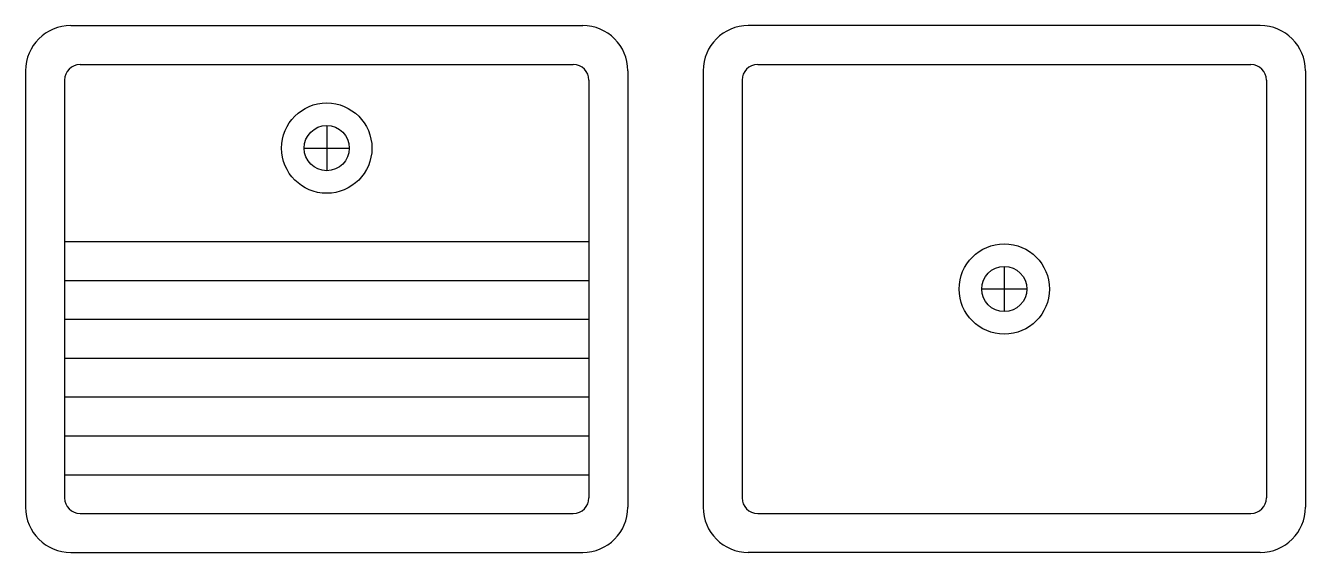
# Model space of a CAD drawing. Extents: x 128.778 to 129.628, y -18.376 to -18.026.
import ezdxf

# ---------------------------------------------------------------- set-up
doc = ezdxf.new("R2010")
doc.units = 0
doc.layers.get('0').update_dxf_attribs({"linetype": 'CONTINUOUS'})

msp = doc.modelspace()

# ---------------------------------------------------------------- linework, layer by layer
at = {"color": 0}
for p, q in [((128.80792, -18.02588), (129.14792, -18.02588)), ((129.59792, -18.02588), (129.25792, -18.02588)), ((128.81414, -18.0517), (129.14169, -18.0517)), ((129.26414, -18.0517), (129.59169, -18.0517)), ((128.77792, -18.05588), (128.77792, -18.34588)), ((128.80373, -18.0621), (128.80373, -18.33965)), ((129.1521, -18.0621), (129.1521, -18.33965)), ((129.17792, -18.05588), (129.17792, -18.34588)), ((129.22792, -18.05588), (129.22792, -18.34588)), ((129.25373, -18.0621), (129.25373, -18.33965)), ((129.6021, -18.0621), (129.6021, -18.33965)), ((129.62792, -18.05588), (129.62792, -18.34588)), ((128.97792, -18.09228), (128.97792, -18.12228)), ((128.96292, -18.10728), (128.99292, -18.10728)), ((128.80373, -18.16933), (129.1521, -18.16933)), ((129.42792, -18.18588), (129.42792, -18.21588)), ((128.80373, -18.19514), (129.1521, -18.19514)), ((129.44292, -18.20088), (129.41292, -18.20088)), ((128.80373, -18.22096), (129.1521, -18.22096)), ((128.80373, -18.24678), (129.1521, -18.24678)), ((128.80373, -18.2726), (129.1521, -18.2726)), ((128.80373, -18.29842), (129.1521, -18.29842)), ((128.80373, -18.32424), (129.1521, -18.32424)), ((128.81414, -18.35006), (129.14169, -18.35006)), ((129.26414, -18.35006), (129.59169, -18.35006)), ((128.80792, -18.37588), (129.14792, -18.37588)), ((129.59792, -18.37588), (129.25792, -18.37588))]:
    msp.add_line(p, q, dxfattribs=at)
for centre, radius in [((128.97792, -18.10728), 0.03), ((128.97792, -18.10728), 0.015), ((129.42792, -18.20088), 0.03), ((129.42792, -18.20088), 0.015)]:
    msp.add_circle(centre, radius, dxfattribs=at)
for centre, radius, start, end in [((128.80792, -18.05588), 0.03, 90, 180), ((129.14792, -18.05588), 0.03, 0, 90), ((129.25792, -18.05588), 0.03, 90, 180), ((129.59792, -18.05588), 0.03, 0, 90), ((128.81414, -18.0621), 0.0104, 90, 180), ((129.14169, -18.0621), 0.0104, 0, 90), ((129.26414, -18.0621), 0.0104, 90, 180), ((129.59169, -18.0621), 0.0104, 0, 90), ((128.81414, -18.33965), 0.0104, 180, 270), ((129.14169, -18.33965), 0.0104, 270, 0), ((129.26414, -18.33965), 0.0104, 180, 270), ((129.59169, -18.33965), 0.0104, 270, 0), ((128.80792, -18.34588), 0.03, 180, 270), ((129.14792, -18.34588), 0.03, 270, 0), ((129.25792, -18.34588), 0.03, 180, 270), ((129.59792, -18.34588), 0.03, 270, 0)]:
    msp.add_arc(centre, radius, start, end, dxfattribs=at)

doc.saveas('drawing.dxf')
